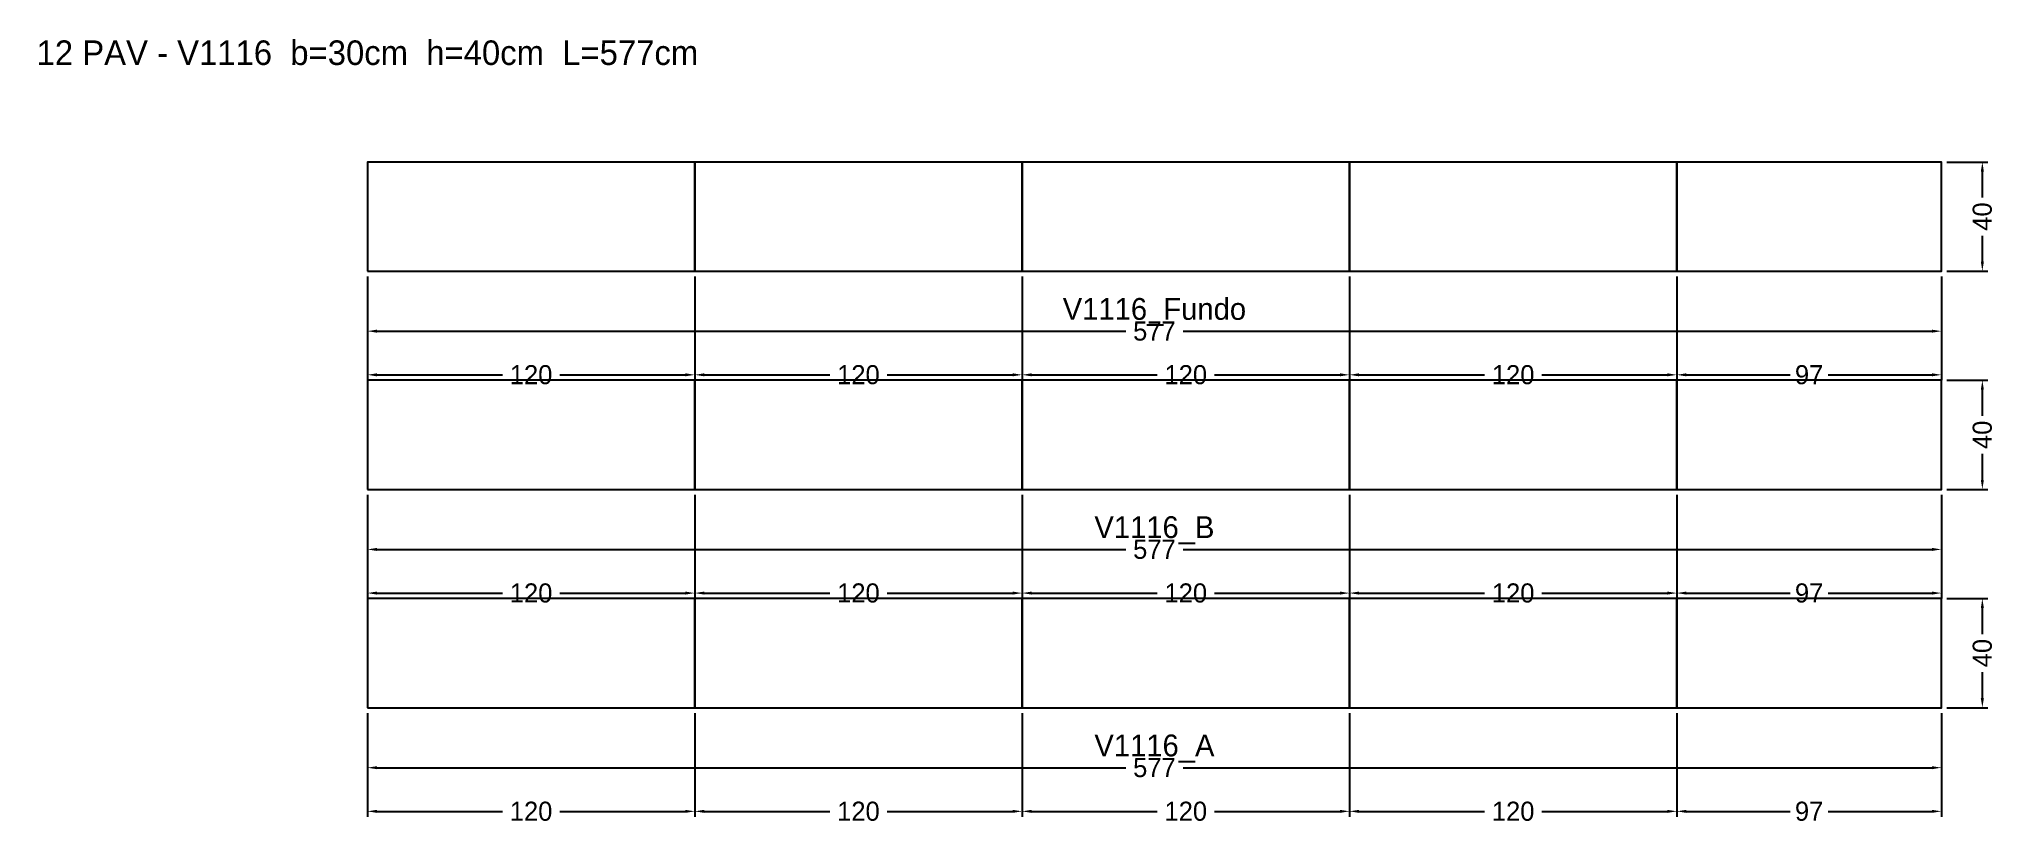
# Model space of a CAD drawing. Header units: metres. Extents: x -120 to 597, y -43 to 245.
import ezdxf

# ---------------------------------------------------------------- set-up
doc = ezdxf.new("R2010")
doc.units = ezdxf.units.M
for name, color, linetype in [('COTA', 3, 'Continuous'), ('NOMENCLATURA', 2, 'Continuous'), ('Paineis', 7, 'Continuous'), ('Texto Secao', 2, 'Continuous')]:
    doc.layers.add(name, color=color, linetype=linetype)
doc.dimstyles.new('COTA_VIG', dxfattribs={"dimtxt": 7, "dimasz": 3.5, "dimexe": 2, "dimexo": 2, "dimgap": 1.5, "dimtad": 1, "dimdec": 1, "dimcen": 2.5, "dimclrd": 3, "dimclre": 3, "dimclrt": 3, "dimazin": 3, "dimtfac": 1, "dimtmove": 0, "dimatfit": 3})

# ---------------------------------------------------------------- blocks, each defined once
blk = doc.blocks.new('_CLOSEDFILLED')
at = {"color": 0, "linetype": 'BYBLOCK'}
blk.add_solid([(-1, 0.16), (0, 0), (-1, -0.16)], dxfattribs=at)
blk = doc.blocks.new('*D1')
at = {"color": 3}
for p, q in [((0, -2), (0, -24)), ((577, -2), (577, -24)), ((3.5, -22), (278, -22)), ((299, -22), (573.5, -22))]:
    blk.add_line(p, q, dxfattribs=at)
at = {"layer": 'Defpoints'}
for p in [(0, 0), (577, 0), (0, -22)]:
    blk.add_point(p, dxfattribs=at)
at = {"layer": 'COTA', "color": 3, "xscale": 3.5, "yscale": 3.5, "rotation": 180}
blk.add_blockref('_CLOSEDFILLED', (0, -22), dxfattribs=at)
at = {"layer": 'COTA', "color": 3, "xscale": 3.5, "yscale": 3.5}
blk.add_blockref('_CLOSEDFILLED', (577, -22), dxfattribs=at)
at = {"layer": 'COTA', "color": 3, "insert": (288.5, -22), "char_height": 7, "attachment_point": 5}
blk.add_mtext('577', dxfattribs=at)
blk = doc.blocks.new('*D2')
at = {"color": 3}
for p, q in [((0, -2), (0, -40)), ((120, -2), (120, -40)), ((3.5, -38), (49.5, -38)), ((70.5, -38), (116.5, -38))]:
    blk.add_line(p, q, dxfattribs=at)
at = {"layer": 'Defpoints'}
for p in [(0, 0), (120, 0), (0, -38)]:
    blk.add_point(p, dxfattribs=at)
at = {"layer": 'COTA', "color": 3, "xscale": 3.5, "yscale": 3.5, "rotation": 180}
blk.add_blockref('_CLOSEDFILLED', (0, -38), dxfattribs=at)
at = {"layer": 'COTA', "color": 3, "xscale": 3.5, "yscale": 3.5}
blk.add_blockref('_CLOSEDFILLED', (120, -38), dxfattribs=at)
at = {"layer": 'COTA', "color": 3, "insert": (60, -38), "char_height": 7, "attachment_point": 5}
blk.add_mtext('120', dxfattribs=at)
blk = doc.blocks.new('*D3')
at = {"color": 3}
for p, q in [((120, -2), (120, -40)), ((240, -2), (240, -40)), ((123.5, -38), (169.5, -38)), ((190.5, -38), (236.5, -38))]:
    blk.add_line(p, q, dxfattribs=at)
at = {"layer": 'Defpoints'}
for p in [(120, 0), (240, 0), (120, -38)]:
    blk.add_point(p, dxfattribs=at)
at = {"layer": 'COTA', "color": 3, "xscale": 3.5, "yscale": 3.5, "rotation": 180}
blk.add_blockref('_CLOSEDFILLED', (120, -38), dxfattribs=at)
at = {"layer": 'COTA', "color": 3, "xscale": 3.5, "yscale": 3.5}
blk.add_blockref('_CLOSEDFILLED', (240, -38), dxfattribs=at)
at = {"layer": 'COTA', "color": 3, "insert": (180, -38), "char_height": 7, "attachment_point": 5}
blk.add_mtext('120', dxfattribs=at)
blk = doc.blocks.new('*D4')
at = {"color": 3}
for p, q in [((240, -2), (240, -40)), ((360, -2), (360, -40)), ((243.5, -38), (289.5, -38)), ((310.5, -38), (356.5, -38))]:
    blk.add_line(p, q, dxfattribs=at)
at = {"layer": 'Defpoints'}
for p in [(240, 0), (360, 0), (240, -38)]:
    blk.add_point(p, dxfattribs=at)
at = {"layer": 'COTA', "color": 3, "xscale": 3.5, "yscale": 3.5, "rotation": 180}
blk.add_blockref('_CLOSEDFILLED', (240, -38), dxfattribs=at)
at = {"layer": 'COTA', "color": 3, "xscale": 3.5, "yscale": 3.5}
blk.add_blockref('_CLOSEDFILLED', (360, -38), dxfattribs=at)
at = {"layer": 'COTA', "color": 3, "insert": (300, -38), "char_height": 7, "attachment_point": 5}
blk.add_mtext('120', dxfattribs=at)
blk = doc.blocks.new('*D5')
at = {"color": 3}
for p, q in [((360, -2), (360, -40)), ((480, -2), (480, -40)), ((363.5, -38), (409.5, -38)), ((430.5, -38), (476.5, -38))]:
    blk.add_line(p, q, dxfattribs=at)
at = {"layer": 'Defpoints'}
for p in [(360, 0), (480, 0), (360, -38)]:
    blk.add_point(p, dxfattribs=at)
at = {"layer": 'COTA', "color": 3, "xscale": 3.5, "yscale": 3.5, "rotation": 180}
blk.add_blockref('_CLOSEDFILLED', (360, -38), dxfattribs=at)
at = {"layer": 'COTA', "color": 3, "xscale": 3.5, "yscale": 3.5}
blk.add_blockref('_CLOSEDFILLED', (480, -38), dxfattribs=at)
at = {"layer": 'COTA', "color": 3, "insert": (420, -38), "char_height": 7, "attachment_point": 5}
blk.add_mtext('120', dxfattribs=at)
blk = doc.blocks.new('*D6')
at = {"color": 3}
for p, q in [((480, -2), (480, -40)), ((577, -2), (577, -40)), ((483.5, -38), (521.5, -38)), ((535.5, -38), (573.5, -38))]:
    blk.add_line(p, q, dxfattribs=at)
at = {"layer": 'Defpoints'}
for p in [(480, 0), (577, 0), (480, -38)]:
    blk.add_point(p, dxfattribs=at)
at = {"layer": 'COTA', "color": 3, "xscale": 3.5, "yscale": 3.5, "rotation": 180}
blk.add_blockref('_CLOSEDFILLED', (480, -38), dxfattribs=at)
at = {"layer": 'COTA', "color": 3, "xscale": 3.5, "yscale": 3.5}
blk.add_blockref('_CLOSEDFILLED', (577, -38), dxfattribs=at)
at = {"layer": 'COTA', "color": 3, "insert": (528.5, -38), "char_height": 7, "attachment_point": 5}
blk.add_mtext('97', dxfattribs=at)
blk = doc.blocks.new('*D7')
at = {"color": 3}
for p, q in [((579, 40), (594, 40)), ((592, 27), (592, 36.5)), ((592, 3.5), (592, 13)), ((579, 0), (594, 0))]:
    blk.add_line(p, q, dxfattribs=at)
at = {"layer": 'Defpoints'}
for p in [(577, 40), (577, 0), (592, 0)]:
    blk.add_point(p, dxfattribs=at)
at = {"layer": 'COTA', "color": 3, "xscale": 3.5, "yscale": 3.5}
for p, rotation in [((592, 40), 90), ((592, 0), 270)]:
    blk.add_blockref('_CLOSEDFILLED', p, dxfattribs=dict(at, rotation=rotation))
at = {"layer": 'COTA', "color": 3, "insert": (592, 20), "char_height": 7, "attachment_point": 5, "rotation": 90}
blk.add_mtext('40', dxfattribs=at)
blk = doc.blocks.new('*D8')
at = {"color": 3}
for p, q in [((0, 78), (0, 56)), ((577, 78), (577, 56)), ((3.5, 58), (278, 58)), ((299, 58), (573.5, 58))]:
    blk.add_line(p, q, dxfattribs=at)
at = {"layer": 'Defpoints'}
for p in [(0, 80), (577, 80), (0, 58)]:
    blk.add_point(p, dxfattribs=at)
at = {"layer": 'COTA', "color": 3, "xscale": 3.5, "yscale": 3.5, "rotation": 180}
blk.add_blockref('_CLOSEDFILLED', (0, 58), dxfattribs=at)
at = {"layer": 'COTA', "color": 3, "xscale": 3.5, "yscale": 3.5}
blk.add_blockref('_CLOSEDFILLED', (577, 58), dxfattribs=at)
at = {"layer": 'COTA', "color": 3, "insert": (288.5, 58), "char_height": 7, "attachment_point": 5}
blk.add_mtext('577', dxfattribs=at)
blk = doc.blocks.new('*D9')
at = {"color": 3}
for p, q in [((0, 78), (0, 40)), ((120, 78), (120, 40)), ((3.5, 42), (49.5, 42)), ((70.5, 42), (116.5, 42))]:
    blk.add_line(p, q, dxfattribs=at)
at = {"layer": 'Defpoints'}
for p in [(0, 80), (120, 80), (0, 42)]:
    blk.add_point(p, dxfattribs=at)
at = {"layer": 'COTA', "color": 3, "xscale": 3.5, "yscale": 3.5, "rotation": 180}
blk.add_blockref('_CLOSEDFILLED', (0, 42), dxfattribs=at)
at = {"layer": 'COTA', "color": 3, "xscale": 3.5, "yscale": 3.5}
blk.add_blockref('_CLOSEDFILLED', (120, 42), dxfattribs=at)
at = {"layer": 'COTA', "color": 3, "insert": (60, 42), "char_height": 7, "attachment_point": 5}
blk.add_mtext('120', dxfattribs=at)
blk = doc.blocks.new('*D10')
at = {"color": 3}
for p, q in [((120, 78), (120, 40)), ((240, 78), (240, 40)), ((123.5, 42), (169.5, 42)), ((190.5, 42), (236.5, 42))]:
    blk.add_line(p, q, dxfattribs=at)
at = {"layer": 'Defpoints'}
for p in [(120, 80), (240, 80), (120, 42)]:
    blk.add_point(p, dxfattribs=at)
at = {"layer": 'COTA', "color": 3, "xscale": 3.5, "yscale": 3.5, "rotation": 180}
blk.add_blockref('_CLOSEDFILLED', (120, 42), dxfattribs=at)
at = {"layer": 'COTA', "color": 3, "xscale": 3.5, "yscale": 3.5}
blk.add_blockref('_CLOSEDFILLED', (240, 42), dxfattribs=at)
at = {"layer": 'COTA', "color": 3, "insert": (180, 42), "char_height": 7, "attachment_point": 5}
blk.add_mtext('120', dxfattribs=at)
blk = doc.blocks.new('*D11')
at = {"color": 3}
for p, q in [((240, 78), (240, 40)), ((360, 78), (360, 40)), ((243.5, 42), (289.5, 42)), ((310.5, 42), (356.5, 42))]:
    blk.add_line(p, q, dxfattribs=at)
at = {"layer": 'Defpoints'}
for p in [(240, 80), (360, 80), (240, 42)]:
    blk.add_point(p, dxfattribs=at)
at = {"layer": 'COTA', "color": 3, "xscale": 3.5, "yscale": 3.5, "rotation": 180}
blk.add_blockref('_CLOSEDFILLED', (240, 42), dxfattribs=at)
at = {"layer": 'COTA', "color": 3, "xscale": 3.5, "yscale": 3.5}
blk.add_blockref('_CLOSEDFILLED', (360, 42), dxfattribs=at)
at = {"layer": 'COTA', "color": 3, "insert": (300, 42), "char_height": 7, "attachment_point": 5}
blk.add_mtext('120', dxfattribs=at)
blk = doc.blocks.new('*D12')
at = {"color": 3}
for p, q in [((360, 78), (360, 40)), ((480, 78), (480, 40)), ((363.5, 42), (409.5, 42)), ((430.5, 42), (476.5, 42))]:
    blk.add_line(p, q, dxfattribs=at)
at = {"layer": 'Defpoints'}
for p in [(360, 80), (480, 80), (360, 42)]:
    blk.add_point(p, dxfattribs=at)
at = {"layer": 'COTA', "color": 3, "xscale": 3.5, "yscale": 3.5, "rotation": 180}
blk.add_blockref('_CLOSEDFILLED', (360, 42), dxfattribs=at)
at = {"layer": 'COTA', "color": 3, "xscale": 3.5, "yscale": 3.5}
blk.add_blockref('_CLOSEDFILLED', (480, 42), dxfattribs=at)
at = {"layer": 'COTA', "color": 3, "insert": (420, 42), "char_height": 7, "attachment_point": 5}
blk.add_mtext('120', dxfattribs=at)
blk = doc.blocks.new('*D13')
at = {"color": 3}
for p, q in [((480, 78), (480, 40)), ((577, 78), (577, 40)), ((483.5, 42), (521.5, 42)), ((535.5, 42), (573.5, 42))]:
    blk.add_line(p, q, dxfattribs=at)
at = {"layer": 'Defpoints'}
for p in [(480, 80), (577, 80), (480, 42)]:
    blk.add_point(p, dxfattribs=at)
at = {"layer": 'COTA', "color": 3, "xscale": 3.5, "yscale": 3.5, "rotation": 180}
blk.add_blockref('_CLOSEDFILLED', (480, 42), dxfattribs=at)
at = {"layer": 'COTA', "color": 3, "xscale": 3.5, "yscale": 3.5}
blk.add_blockref('_CLOSEDFILLED', (577, 42), dxfattribs=at)
at = {"layer": 'COTA', "color": 3, "insert": (528.5, 42), "char_height": 7, "attachment_point": 5}
blk.add_mtext('97', dxfattribs=at)
blk = doc.blocks.new('*D14')
at = {"color": 3}
for p, q in [((579, 120), (594, 120)), ((592, 107), (592, 116.5)), ((592, 83.5), (592, 93)), ((579, 80), (594, 80))]:
    blk.add_line(p, q, dxfattribs=at)
at = {"layer": 'Defpoints'}
for p in [(577, 120), (577, 80), (592, 80)]:
    blk.add_point(p, dxfattribs=at)
at = {"layer": 'COTA', "color": 3, "xscale": 3.5, "yscale": 3.5}
for p, rotation in [((592, 120), 90), ((592, 80), 270)]:
    blk.add_blockref('_CLOSEDFILLED', p, dxfattribs=dict(at, rotation=rotation))
at = {"layer": 'COTA', "color": 3, "insert": (592, 100), "char_height": 7, "attachment_point": 5, "rotation": 90}
blk.add_mtext('40', dxfattribs=at)
blk = doc.blocks.new('*D15')
at = {"color": 3}
for p, q in [((0, 158), (0, 136)), ((577, 158), (577, 136)), ((3.5, 138), (278, 138)), ((299, 138), (573.5, 138))]:
    blk.add_line(p, q, dxfattribs=at)
at = {"layer": 'Defpoints'}
for p in [(0, 160), (577, 160), (0, 138)]:
    blk.add_point(p, dxfattribs=at)
at = {"layer": 'COTA', "color": 3, "xscale": 3.5, "yscale": 3.5, "rotation": 180}
blk.add_blockref('_CLOSEDFILLED', (0, 138), dxfattribs=at)
at = {"layer": 'COTA', "color": 3, "xscale": 3.5, "yscale": 3.5}
blk.add_blockref('_CLOSEDFILLED', (577, 138), dxfattribs=at)
at = {"layer": 'COTA', "color": 3, "insert": (288.5, 138), "char_height": 7, "attachment_point": 5}
blk.add_mtext('577', dxfattribs=at)
blk = doc.blocks.new('*D16')
at = {"color": 3}
for p, q in [((0, 158), (0, 120)), ((120, 158), (120, 120)), ((3.5, 122), (49.5, 122)), ((70.5, 122), (116.5, 122))]:
    blk.add_line(p, q, dxfattribs=at)
at = {"layer": 'Defpoints'}
for p in [(0, 160), (120, 160), (0, 122)]:
    blk.add_point(p, dxfattribs=at)
at = {"layer": 'COTA', "color": 3, "xscale": 3.5, "yscale": 3.5, "rotation": 180}
blk.add_blockref('_CLOSEDFILLED', (0, 122), dxfattribs=at)
at = {"layer": 'COTA', "color": 3, "xscale": 3.5, "yscale": 3.5}
blk.add_blockref('_CLOSEDFILLED', (120, 122), dxfattribs=at)
at = {"layer": 'COTA', "color": 3, "insert": (60, 122), "char_height": 7, "attachment_point": 5}
blk.add_mtext('120', dxfattribs=at)
blk = doc.blocks.new('*D17')
at = {"color": 3}
for p, q in [((120, 158), (120, 120)), ((240, 158), (240, 120)), ((123.5, 122), (169.5, 122)), ((190.5, 122), (236.5, 122))]:
    blk.add_line(p, q, dxfattribs=at)
at = {"layer": 'Defpoints'}
for p in [(120, 160), (240, 160), (120, 122)]:
    blk.add_point(p, dxfattribs=at)
at = {"layer": 'COTA', "color": 3, "xscale": 3.5, "yscale": 3.5, "rotation": 180}
blk.add_blockref('_CLOSEDFILLED', (120, 122), dxfattribs=at)
at = {"layer": 'COTA', "color": 3, "xscale": 3.5, "yscale": 3.5}
blk.add_blockref('_CLOSEDFILLED', (240, 122), dxfattribs=at)
at = {"layer": 'COTA', "color": 3, "insert": (180, 122), "char_height": 7, "attachment_point": 5}
blk.add_mtext('120', dxfattribs=at)
blk = doc.blocks.new('*D18')
at = {"color": 3}
for p, q in [((240, 158), (240, 120)), ((360, 158), (360, 120)), ((243.5, 122), (289.5, 122)), ((310.5, 122), (356.5, 122))]:
    blk.add_line(p, q, dxfattribs=at)
at = {"layer": 'Defpoints'}
for p in [(240, 160), (360, 160), (240, 122)]:
    blk.add_point(p, dxfattribs=at)
at = {"layer": 'COTA', "color": 3, "xscale": 3.5, "yscale": 3.5, "rotation": 180}
blk.add_blockref('_CLOSEDFILLED', (240, 122), dxfattribs=at)
at = {"layer": 'COTA', "color": 3, "xscale": 3.5, "yscale": 3.5}
blk.add_blockref('_CLOSEDFILLED', (360, 122), dxfattribs=at)
at = {"layer": 'COTA', "color": 3, "insert": (300, 122), "char_height": 7, "attachment_point": 5}
blk.add_mtext('120', dxfattribs=at)
blk = doc.blocks.new('*D19')
at = {"color": 3}
for p, q in [((360, 158), (360, 120)), ((480, 158), (480, 120)), ((363.5, 122), (409.5, 122)), ((430.5, 122), (476.5, 122))]:
    blk.add_line(p, q, dxfattribs=at)
at = {"layer": 'Defpoints'}
for p in [(360, 160), (480, 160), (360, 122)]:
    blk.add_point(p, dxfattribs=at)
at = {"layer": 'COTA', "color": 3, "xscale": 3.5, "yscale": 3.5, "rotation": 180}
blk.add_blockref('_CLOSEDFILLED', (360, 122), dxfattribs=at)
at = {"layer": 'COTA', "color": 3, "xscale": 3.5, "yscale": 3.5}
blk.add_blockref('_CLOSEDFILLED', (480, 122), dxfattribs=at)
at = {"layer": 'COTA', "color": 3, "insert": (420, 122), "char_height": 7, "attachment_point": 5}
blk.add_mtext('120', dxfattribs=at)
blk = doc.blocks.new('*D20')
at = {"color": 3}
for p, q in [((480, 158), (480, 120)), ((577, 158), (577, 120)), ((483.5, 122), (521.5, 122)), ((535.5, 122), (573.5, 122))]:
    blk.add_line(p, q, dxfattribs=at)
at = {"layer": 'Defpoints'}
for p in [(480, 160), (577, 160), (480, 122)]:
    blk.add_point(p, dxfattribs=at)
at = {"layer": 'COTA', "color": 3, "xscale": 3.5, "yscale": 3.5, "rotation": 180}
blk.add_blockref('_CLOSEDFILLED', (480, 122), dxfattribs=at)
at = {"layer": 'COTA', "color": 3, "xscale": 3.5, "yscale": 3.5}
blk.add_blockref('_CLOSEDFILLED', (577, 122), dxfattribs=at)
at = {"layer": 'COTA', "color": 3, "insert": (528.5, 122), "char_height": 7, "attachment_point": 5}
blk.add_mtext('97', dxfattribs=at)
blk = doc.blocks.new('*D21')
at = {"color": 3}
for p, q in [((579, 200), (594, 200)), ((592, 187), (592, 196.5)), ((592, 163.5), (592, 173)), ((579, 160), (594, 160))]:
    blk.add_line(p, q, dxfattribs=at)
at = {"layer": 'Defpoints'}
for p in [(577, 200), (577, 160), (592, 160)]:
    blk.add_point(p, dxfattribs=at)
at = {"layer": 'COTA', "color": 3, "xscale": 3.5, "yscale": 3.5}
for p, rotation in [((592, 200), 90), ((592, 160), 270)]:
    blk.add_blockref('_CLOSEDFILLED', p, dxfattribs=dict(at, rotation=rotation))
at = {"layer": 'COTA', "color": 3, "insert": (592, 180), "char_height": 7, "attachment_point": 5, "rotation": 90}
blk.add_mtext('40', dxfattribs=at)

msp = doc.modelspace()

# ---------------------------------------------------------------- linework, layer by layer
at = {"layer": 'Paineis'}
for points in [[(0, 160), (120, 160), (120, 200), (0, 200)], [(120, 160), (240, 160), (240, 200), (120, 200)], [(240, 160), (360, 160), (360, 200), (240, 200)], [(360, 160), (480, 160), (480, 200), (360, 200)], [(480, 160), (577, 160), (577, 200), (480, 200)], [(0, 80), (120, 80), (120, 120), (0, 120)], [(120, 80), (240, 80), (240, 120), (120, 120)], [(240, 80), (360, 80), (360, 120), (240, 120)], [(360, 80), (480, 80), (480, 120), (360, 120)], [(480, 80), (577, 80), (577, 120), (480, 120)], [(0, 0), (120, 0), (120, 40), (0, 40)], [(120, 0), (240, 0), (240, 40), (120, 40)], [(240, 0), (360, 0), (360, 40), (240, 40)], [(360, 0), (480, 0), (480, 40), (360, 40)], [(480, 0), (577, 0), (577, 40), (480, 40)]]:
    msp.add_lwpolyline(points, close=True, dxfattribs=at)

# ---------------------------------------------------------------- texts
at = {"layer": 'NOMENCLATURA', "insert": (0, 240), "char_height": 9, "width": 597, "attachment_point": 5}
msp.add_mtext('12 PAV - V1116  b=30cm  h=40cm  L=577cm', dxfattribs=at)
at = {"layer": 'Texto Secao', "char_height": 8, "width": 597, "attachment_point": 5}
for s, insert in [('V1116_Fundo', (288.5, 145)), ('V1116_B', (288.5, 65)), ('V1116_A', (288.5, -15))]:
    msp.add_mtext(s, dxfattribs=dict(at, insert=insert))

# ---------------------------------------------------------------- dimensions: what is measured, and where the dimension line sits
at = {"layer": 'COTA'}
for base, p1, p2, picture, middle in [((592, 160), (577, 160), (577, 200), '*D21', (592, 180)), ((592, 80), (577, 80), (577, 120), '*D14', (592, 100)), ((592, 0), (577, 0), (577, 40), '*D7', (592, 20))]:
    dim = msp.add_linear_dim(base=base, p1=p1, p2=p2, angle=90, dimstyle='COTA_VIG', dxfattribs=at)
    dim.commit()
    dim.dimension.update_dxf_attribs({"geometry": picture, "text_midpoint": middle})
for base, p1, p2, picture, middle in [((0, 138), (0, 160), (577, 160), '*D15', (288.5, 138)), ((0, 122), (0, 160), (120, 160), '*D16', (60, 122)), ((120, 122), (120, 160), (240, 160), '*D17', (180, 122)), ((240, 122), (240, 160), (360, 160), '*D18', (300, 122)), ((360, 122), (360, 160), (480, 160), '*D19', (420, 122)), ((480, 122), (480, 160), (577, 160), '*D20', (528.5, 122)), ((0, 58), (0, 80), (577, 80), '*D8', (288.5, 58)), ((0, 42), (0, 80), (120, 80), '*D9', (60, 42)), ((120, 42), (120, 80), (240, 80), '*D10', (180, 42)), ((240, 42), (240, 80), (360, 80), '*D11', (300, 42)), ((360, 42), (360, 80), (480, 80), '*D12', (420, 42)), ((480, 42), (480, 80), (577, 80), '*D13', (528.5, 42)), ((0, -22), (0, 0), (577, 0), '*D1', (288.5, -22)), ((0, -38), (0, 0), (120, 0), '*D2', (60, -38)), ((120, -38), (120, 0), (240, 0), '*D3', (180, -38)), ((240, -38), (240, 0), (360, 0), '*D4', (300, -38)), ((360, -38), (360, 0), (480, 0), '*D5', (420, -38)), ((480, -38), (480, 0), (577, 0), '*D6', (528.5, -38))]:
    dim = msp.add_linear_dim(base=base, p1=p1, p2=p2, dimstyle='COTA_VIG', dxfattribs=at)
    dim.commit()
    dim.dimension.update_dxf_attribs({"geometry": picture, "text_midpoint": middle})

doc.saveas('drawing.dxf')
